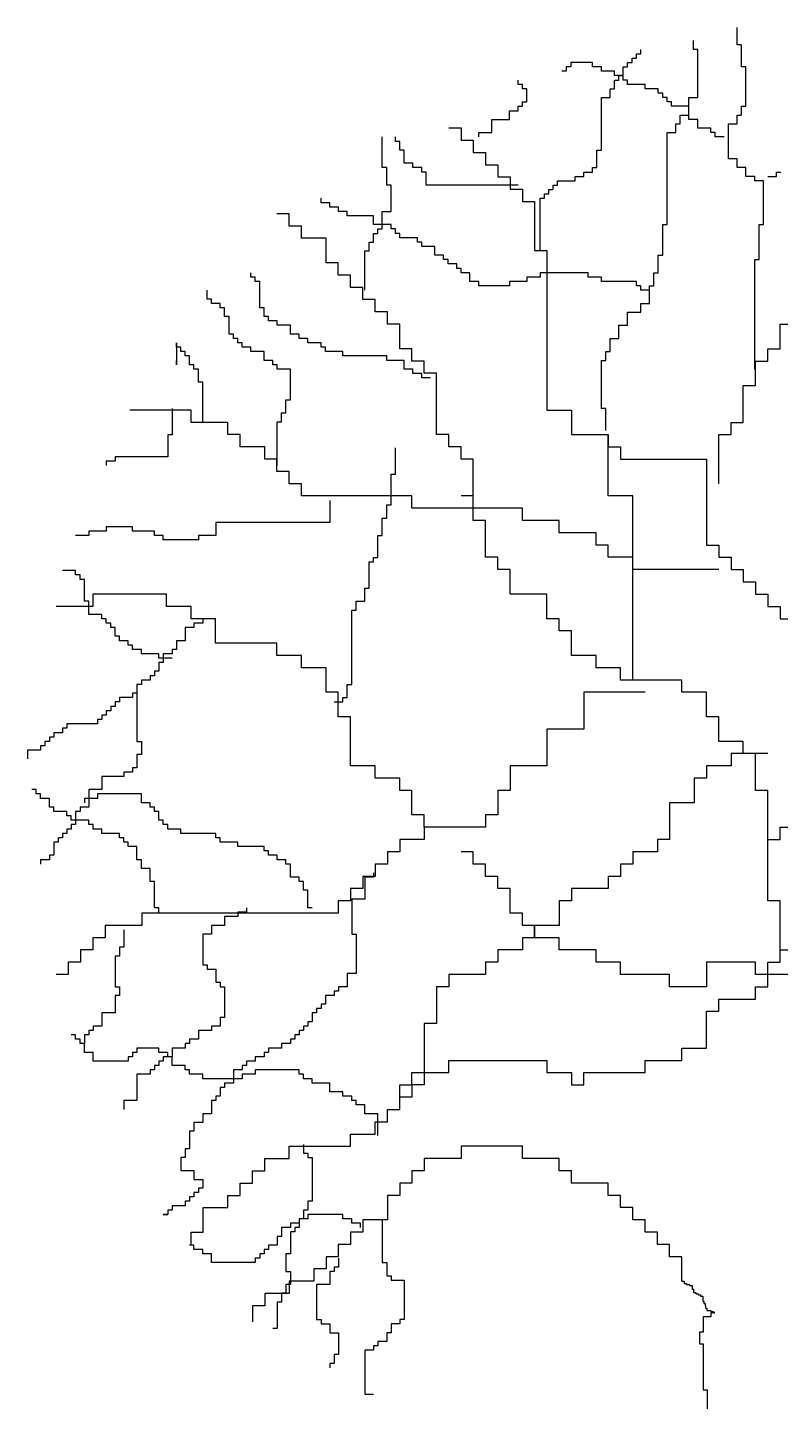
# Model space of a CAD drawing. Header units: millimetres. Extents: x -10794 to 121495, y 177957 to 264658.
# Drawn here: x 94967 to 97749, y 203721 to 208795 of the extents above; entities that cross this region are included whole.
import ezdxf

# ---------------------------------------------------------------- set-up
doc = ezdxf.new("R2010")
doc.units = ezdxf.units.MM

# ---------------------------------------------------------------- blocks, each defined once
blk = doc.blocks.new('A$C5D3D05BB')
for p, q in [((2621.9, 8398.4), (2621.9, 8463.1)), ((2265.8, 8366.1), (2265.8, 8382.2)), ((2460.1, 8382.2), (2460.1, 8414.6)), ((2476.2, 8382.2), (2460.1, 8382.2)), ((2476.2, 8204.3), (2476.2, 8382.2)), ((2638.1, 8398.4), (2621.9, 8398.4)), ((2638.1, 8317.5), (2638.1, 8398.4)), ((2087.8, 8333.7), (2006.9, 8333.7)), ((2006.9, 8333.7), (2006.9, 8317.5)), ((2087.8, 8317.5), (2087.8, 8333.7)), ((2217.3, 8317.5), (2217.3, 8333.7)), ((2217.3, 8333.7), (2233.5, 8333.7)), ((2233.5, 8333.7), (2233.5, 8349.9)), ((2233.5, 8349.9), (2249.7, 8349.9)), ((2249.7, 8349.9), (2249.7, 8366.1)), ((2249.7, 8366.1), (2265.8, 8366.1)), ((1990.7, 8301.4), (1974.5, 8301.4)), ((2006.9, 8317.5), (1990.7, 8317.5)), ((1990.7, 8317.5), (1990.7, 8301.4)), ((2120.2, 8317.5), (2087.8, 8317.5)), ((2120.2, 8301.4), (2120.2, 8317.5)), ((2168.7, 8301.4), (2120.2, 8301.4)), ((2168.7, 8285.2), (2168.7, 8301.4)), ((2201.1, 8285.2), (2168.7, 8285.2)), ((2184.9, 8269), (2184.9, 8285.2)), ((2184.9, 8285.2), (2201.1, 8285.2)), ((2201.1, 8285.2), (2201.1, 8317.5)), ((2201.1, 8317.5), (2217.3, 8317.5)), ((2201.1, 8269), (2201.1, 8285.2)), ((2654.3, 8317.5), (2638.1, 8317.5)), ((2654.3, 8172), (2654.3, 8317.5)), ((1812.7, 8252.8), (1812.7, 8269)), ((1828.9, 8252.8), (1812.7, 8252.8)), ((1828.9, 8236.7), (1828.9, 8252.8)), ((1845, 8236.7), (1828.9, 8236.7)), ((1845, 8188.2), (1845, 8236.7)), ((2152.5, 8204.3), (2152.5, 8236.7)), ((2152.5, 8236.7), (2168.7, 8236.7)), ((2168.7, 8236.7), (2168.7, 8269)), ((2168.7, 8269), (2184.9, 8269)), ((2217.3, 8269), (2201.1, 8269)), ((2217.3, 8252.8), (2217.3, 8269)), ((2282, 8252.8), (2217.3, 8252.8)), ((2282, 8236.7), (2282, 8252.8)), ((2330.6, 8236.7), (2282, 8236.7)), ((2330.6, 8220.5), (2330.6, 8236.7)), ((2346.8, 8220.5), (2330.6, 8220.5)), ((2346.8, 8204.3), (2346.8, 8220.5)), ((1812.7, 8155.8), (1812.7, 8172)), ((1812.7, 8172), (1828.9, 8172)), ((1828.9, 8172), (1828.9, 8188.2)), ((1828.9, 8188.2), (1845, 8188.2)), ((2120.2, 8010.2), (2120.2, 8204.3)), ((2120.2, 8204.3), (2152.5, 8204.3)), ((2362.9, 8204.3), (2346.8, 8204.3)), ((2362.9, 8188.2), (2362.9, 8204.3)), ((2379.1, 8188.2), (2362.9, 8188.2)), ((2379.1, 8172), (2379.1, 8188.2)), ((2443.9, 8172), (2379.1, 8172)), ((2443.9, 8139.6), (2443.9, 8204.3)), ((2443.9, 8204.3), (2476.2, 8204.3)), ((2443.9, 8123.5), (2443.9, 8172)), ((2638.1, 8139.6), (2638.1, 8172)), ((2638.1, 8172), (2654.3, 8172)), ((1715.6, 8074.9), (1715.6, 8123.5)), ((1715.6, 8123.5), (1780.3, 8123.5)), ((1780.3, 8123.5), (1780.3, 8155.8)), ((1780.3, 8155.8), (1812.7, 8155.8)), ((2411.5, 8107.3), (2411.5, 8139.6)), ((2411.5, 8139.6), (2443.9, 8139.6)), ((2476.2, 8123.5), (2443.9, 8123.5)), ((2476.2, 8091.1), (2476.2, 8123.5)), ((2621.9, 8107.3), (2621.9, 8139.6)), ((2621.9, 8139.6), (2638.1, 8139.6)), ((1556.3, 8092.3), (1601.7, 8092.3)), ((1601.7, 8092.3), (1601.7, 8047)), ((1667, 8058.8), (1667, 8074.9)), ((1667, 8074.9), (1715.6, 8074.9)), ((2362.9, 7735.3), (2362.9, 8074.9)), ((2362.9, 8074.9), (2395.3, 8074.9)), ((2395.3, 8074.9), (2395.3, 8107.3)), ((2395.3, 8107.3), (2411.5, 8107.3)), ((2524.8, 8091.1), (2476.2, 8091.1)), ((2524.8, 8074.9), (2524.8, 8091.1)), ((2541, 8074.9), (2524.8, 8074.9)), ((2541, 8058.8), (2541, 8074.9)), ((2589.5, 7977.9), (2589.5, 8107.3)), ((2589.5, 8107.3), (2621.9, 8107.3)), ((1310.9, 7945.5), (1310.9, 8058.8)), ((1359.5, 8042.6), (1359.5, 8058.8)), ((1375.7, 8042.6), (1359.5, 8042.6)), ((1375.7, 8010.2), (1375.7, 8042.6)), ((1601.7, 8047), (1647, 8047)), ((1647, 8047), (1647, 8001.7)), ((2573.3, 8058.8), (2541, 8058.8)), ((1391.9, 8010.2), (1375.7, 8010.2)), ((1391.9, 7961.7), (1391.9, 8010.2)), ((1647, 8001.7), (1692.4, 8001.7)), ((1692.4, 8001.7), (1692.4, 7956.4)), ((2104, 7945.5), (2104, 8010.2)), ((2104, 8010.2), (2120.2, 8010.2)), ((2621.9, 7977.9), (2589.5, 7977.9)), ((2621.9, 7945.5), (2621.9, 7977.9)), ((1327.1, 7945.5), (1310.9, 7945.5)), ((1327.1, 7880.8), (1327.1, 7945.5)), ((1424.2, 7961.7), (1391.9, 7961.7)), ((1424.2, 7945.5), (1424.2, 7961.7)), ((1456.6, 7945.5), (1424.2, 7945.5)), ((1456.6, 7929.4), (1456.6, 7945.5)), ((1472.8, 7929.4), (1456.6, 7929.4)), ((1472.8, 7880.8), (1472.8, 7929.4)), ((1692.4, 7956.4), (1737.7, 7956.4)), ((1737.7, 7956.4), (1737.7, 7911.1)), ((2055.4, 7913.2), (2055.4, 7929.4)), ((2055.4, 7929.4), (2087.8, 7929.4)), ((2087.8, 7929.4), (2087.8, 7945.5)), ((2087.8, 7945.5), (2104, 7945.5)), ((2654.3, 7945.5), (2621.9, 7945.5)), ((2654.3, 7913.2), (2654.3, 7945.5)), ((2767.6, 7913.2), (2767.6, 7929.4)), ((2767.6, 7929.4), (2783.7, 7929.4)), ((1343.3, 7880.8), (1327.1, 7880.8)), ((1343.3, 7783.8), (1343.3, 7880.8)), ((1812.7, 7880.8), (1472.8, 7880.8)), ((1737.7, 7911.1), (1783, 7911.1)), ((1783, 7911.1), (1783, 7865.8)), ((1783, 7865.8), (1828.4, 7865.8)), ((1828.4, 7865.8), (1828.4, 7820.5)), ((1926, 7848.5), (1926, 7864.7)), ((1926, 7864.7), (1942.1, 7864.7)), ((1942.1, 7864.7), (1942.1, 7880.8)), ((1942.1, 7880.8), (1958.3, 7880.8)), ((1958.3, 7880.8), (1958.3, 7897)), ((1958.3, 7897), (2023.1, 7897)), ((2023.1, 7897), (2023.1, 7913.2)), ((2023.1, 7913.2), (2055.4, 7913.2)), ((2686.6, 7913.2), (2654.3, 7913.2)), ((2686.6, 7897), (2686.6, 7913.2)), ((2719, 7897), (2686.6, 7897)), ((2719, 7735.3), (2719, 7897)), ((2735.2, 7913.2), (2767.6, 7913.2)), ((1084.4, 7816.1), (1084.4, 7832.3)), ((1116.7, 7816.1), (1084.4, 7816.1)), ((1116.7, 7800), (1116.7, 7816.1)), ((1828.4, 7820.5), (1873.7, 7820.5)), ((1873.7, 7820.5), (1873.7, 7639.2)), ((1893.6, 7638.2), (1893.6, 7832.3)), ((1893.6, 7832.3), (1909.8, 7832.3)), ((1909.8, 7832.3), (1909.8, 7848.5)), ((1909.8, 7848.5), (1926, 7848.5)), ((966.9, 7775.2), (921.6, 7775.2)), ((966.9, 7729.9), (966.9, 7775.2)), ((1149.1, 7800), (1116.7, 7800)), ((1149.1, 7783.8), (1149.1, 7800)), ((1181.5, 7783.8), (1149.1, 7783.8)), ((1181.5, 7767.6), (1181.5, 7783.8)), ((1278.6, 7767.6), (1181.5, 7767.6)), ((1278.6, 7735.3), (1278.6, 7767.6)), ((1310.9, 7719.1), (1310.9, 7783.8)), ((1310.9, 7783.8), (1343.3, 7783.8)), ((1012.3, 7729.9), (966.9, 7729.9)), ((1012.3, 7684.5), (1012.3, 7729.9)), ((1343.3, 7735.3), (1278.6, 7735.3)), ((1294.8, 7702.9), (1294.8, 7719.1)), ((1294.8, 7719.1), (1310.9, 7719.1)), ((1343.3, 7719.1), (1343.3, 7735.3)), ((1359.5, 7719.1), (1343.3, 7719.1)), ((1359.5, 7702.9), (1359.5, 7719.1)), ((2346.8, 7622), (2346.8, 7735.3)), ((2346.8, 7735.3), (2362.9, 7735.3)), ((2702.8, 7605.9), (2702.8, 7735.3)), ((2702.8, 7735.3), (2719, 7735.3)), ((1103, 7684.5), (1012.3, 7684.5)), ((1103, 7593.9), (1103, 7684.5)), ((1262.4, 7638.2), (1262.4, 7670.6)), ((1262.4, 7670.6), (1278.6, 7670.6)), ((1278.6, 7670.6), (1278.6, 7702.9)), ((1278.6, 7702.9), (1294.8, 7702.9)), ((1375.7, 7702.9), (1359.5, 7702.9)), ((1375.7, 7686.7), (1375.7, 7702.9)), ((1440.4, 7686.7), (1375.7, 7686.7)), ((1440.4, 7670.6), (1440.4, 7686.7)), ((1456.6, 7670.6), (1440.4, 7670.6)), ((1456.6, 7654.4), (1456.6, 7670.6)), ((1246.2, 7492.6), (1246.2, 7638.2)), ((1246.2, 7638.2), (1262.4, 7638.2)), ((1505.2, 7654.4), (1456.6, 7654.4)), ((1505.2, 7622), (1505.2, 7654.4)), ((1537.5, 7622), (1505.2, 7622)), ((1537.5, 7605.9), (1537.5, 7622)), ((1873.7, 7639.2), (1919, 7639.2)), ((1919, 7639.2), (1919, 7050.2)), ((2330.6, 7557.3), (2330.6, 7622)), ((2330.6, 7622), (2346.8, 7622)), ((1148.3, 7593.9), (1103, 7593.9)), ((1148.3, 7548.6), (1148.3, 7593.9)), ((1553.7, 7605.9), (1537.5, 7605.9)), ((1553.7, 7589.7), (1553.7, 7605.9)), ((1586.1, 7589.7), (1553.7, 7589.7)), ((1586.1, 7573.5), (1586.1, 7589.7)), ((1602.3, 7573.5), (1586.1, 7573.5)), ((1602.3, 7557.3), (1602.3, 7573.5)), ((2686.6, 7201.5), (2686.6, 7605.9)), ((2686.6, 7605.9), (2702.8, 7605.9)), ((825.4, 7541.2), (825.4, 7557.3)), ((841.6, 7541.2), (825.4, 7541.2)), ((841.6, 7525), (841.6, 7541.2)), ((857.8, 7525), (841.6, 7525)), ((857.8, 7428), (857.8, 7525)), ((1193.6, 7548.6), (1148.3, 7548.6)), ((1193.6, 7503.3), (1193.6, 7548.6)), ((1634.6, 7557.3), (1602.3, 7557.3)), ((1634.6, 7525), (1634.6, 7557.3)), ((1667, 7525), (1634.6, 7525)), ((1667, 7508.8), (1667, 7525)), ((1845, 7525), (1780.3, 7525)), ((1780.3, 7525), (1780.3, 7508.8)), ((1893.6, 7541.2), (1845, 7541.2)), ((1845, 7541.2), (1845, 7525)), ((2071.6, 7557.3), (1893.6, 7557.3)), ((1893.6, 7557.3), (1893.6, 7541.2)), ((2071.6, 7541.2), (2071.6, 7557.3)), ((2120.2, 7541.2), (2071.6, 7541.2)), ((2120.2, 7525), (2120.2, 7541.2)), ((2249.7, 7525), (2120.2, 7525)), ((2249.7, 7508.8), (2249.7, 7525)), ((2314.4, 7508.8), (2314.4, 7557.3)), ((2314.4, 7557.3), (2330.6, 7557.3)), ((663.6, 7460.3), (663.6, 7492.6)), ((679.8, 7460.3), (663.6, 7460.3)), ((679.8, 7444.1), (679.8, 7460.3)), ((1239, 7503.3), (1193.6, 7503.3)), ((1239, 7458), (1239, 7503.3)), ((1780.3, 7508.8), (1667, 7508.8)), ((2265.8, 7508.8), (2249.7, 7508.8)), ((2265.8, 7492.6), (2265.8, 7508.8)), ((2298.2, 7492.6), (2265.8, 7492.6)), ((2298.2, 7444.1), (2298.2, 7508.8)), ((2298.2, 7508.8), (2314.4, 7508.8)), ((712.1, 7444.1), (679.8, 7444.1)), ((712.1, 7428), (712.1, 7444.1)), ((728.3, 7428), (712.1, 7428)), ((728.3, 7395.6), (728.3, 7428)), ((874, 7428), (857.8, 7428)), ((874, 7395.6), (874, 7428)), ((1284.3, 7458), (1239, 7458)), ((1284.3, 7412.7), (1284.3, 7458)), ((1329.7, 7412.7), (1284.3, 7412.7)), ((1329.7, 7367.4), (1329.7, 7412.7)), ((2217.3, 7363.3), (2217.3, 7411.8)), ((2217.3, 7411.8), (2265.8, 7411.8)), ((2265.8, 7411.8), (2265.8, 7444.1)), ((2265.8, 7444.1), (2298.2, 7444.1)), ((744.5, 7395.6), (728.3, 7395.6)), ((744.5, 7330.9), (744.5, 7395.6)), ((890.2, 7395.6), (874, 7395.6)), ((890.2, 7379.4), (890.2, 7395.6)), ((922.5, 7379.4), (890.2, 7379.4)), ((922.5, 7363.3), (922.5, 7379.4)), ((971.1, 7363.3), (922.5, 7363.3)), ((971.1, 7330.9), (971.1, 7363.3)), ((1375, 7367.4), (1329.7, 7367.4)), ((1375, 7276.8), (1375, 7367.4)), ((2184.9, 7314.7), (2184.9, 7363.3)), ((2184.9, 7363.3), (2217.3, 7363.3)), ((2780.5, 7276.8), (2780.5, 7367.4)), ((2780.5, 7367.4), (2825.8, 7367.4)), ((760.7, 7330.9), (744.5, 7330.9)), ((760.7, 7314.7), (760.7, 7330.9)), ((776.9, 7314.7), (760.7, 7314.7)), ((776.9, 7298.6), (776.9, 7314.7)), ((1003.4, 7330.9), (971.1, 7330.9)), ((1003.4, 7314.7), (1003.4, 7330.9)), ((1035.8, 7314.7), (1003.4, 7314.7)), ((1035.8, 7298.6), (1035.8, 7314.7)), ((2152.5, 7266.2), (2152.5, 7314.7)), ((2152.5, 7314.7), (2184.9, 7314.7)), ((550.3, 7282.4), (550.3, 7298.6)), ((550.3, 7298.6), (550.3, 7217.7)), ((566.5, 7282.4), (550.3, 7282.4)), ((566.5, 7266.2), (566.5, 7282.4)), ((582.6, 7266.2), (566.5, 7266.2)), ((582.6, 7250), (582.6, 7266.2)), ((793, 7298.6), (776.9, 7298.6)), ((793, 7282.4), (793, 7298.6)), ((825.4, 7282.4), (793, 7282.4)), ((825.4, 7266.2), (825.4, 7282.4)), ((874, 7266.2), (825.4, 7266.2)), ((874, 7233.9), (874, 7266.2)), ((1084.4, 7298.6), (1035.8, 7298.6)), ((1084.4, 7282.4), (1084.4, 7298.6)), ((1100.6, 7282.4), (1084.4, 7282.4)), ((1100.6, 7266.2), (1100.6, 7282.4)), ((1165.3, 7266.2), (1100.6, 7266.2)), ((1165.3, 7250), (1165.3, 7266.2)), ((1420.3, 7276.8), (1375, 7276.8)), ((1420.3, 7231.4), (1420.3, 7276.8)), ((2136.4, 7233.9), (2136.4, 7266.2)), ((2136.4, 7266.2), (2152.5, 7266.2)), ((2735.1, 7231.4), (2735.1, 7276.8)), ((2735.1, 7276.8), (2780.5, 7276.8)), ((550.3, 7217.7), (550.3, 7233.9)), ((598.8, 7250), (582.6, 7250)), ((598.8, 7217.7), (598.8, 7250)), ((615, 7217.7), (598.8, 7217.7)), ((615, 7201.5), (615, 7217.7)), ((906.3, 7233.9), (874, 7233.9)), ((906.3, 7217.7), (906.3, 7233.9)), ((922.5, 7217.7), (906.3, 7217.7)), ((922.5, 7201.5), (922.5, 7217.7)), ((1327.1, 7250), (1165.3, 7250)), ((1327.1, 7233.9), (1327.1, 7250)), ((1391.9, 7233.9), (1327.1, 7233.9)), ((1391.9, 7201.5), (1391.9, 7233.9)), ((1465.7, 7231.4), (1420.3, 7231.4)), ((1465.7, 7186.1), (1465.7, 7231.4)), ((2120.2, 7055.9), (2120.2, 7233.9)), ((2120.2, 7233.9), (2136.4, 7233.9)), ((2689.8, 7140.8), (2689.8, 7231.4)), ((2689.8, 7231.4), (2735.1, 7231.4)), ((631.2, 7201.5), (615, 7201.5)), ((631.2, 7153), (631.2, 7201.5)), ((971.1, 7201.5), (922.5, 7201.5)), ((971.1, 7088.3), (971.1, 7201.5)), ((1424.2, 7201.5), (1391.9, 7201.5)), ((1424.2, 7185.3), (1424.2, 7201.5)), ((1456.6, 7185.3), (1424.2, 7185.3)), ((1456.6, 7169.2), (1456.6, 7185.3)), ((1489, 7169.2), (1456.6, 7169.2)), ((1511, 7186.1), (1465.7, 7186.1)), ((1511, 6959.6), (1511, 7186.1)), ((647.4, 7153), (631.2, 7153)), ((647.4, 7007.4), (647.4, 7153)), ((2644.5, 7004.9), (2644.5, 7140.8)), ((2644.5, 7140.8), (2689.8, 7140.8)), ((534.1, 7055.9), (534.1, 6958.9)), ((954.9, 7039.8), (954.9, 7088.3)), ((954.9, 7088.3), (971.1, 7088.3)), ((2136.4, 7055.9), (2120.2, 7055.9)), ((2136.4, 6975.1), (2136.4, 7055.9)), ((604.2, 7050.2), (377.6, 7050.2)), ((604.2, 7004.9), (604.2, 7050.2)), ((740.3, 7004.9), (604.2, 7004.9)), ((740.3, 6959.6), (740.3, 7004.9)), ((922.5, 6845.7), (922.5, 7007.4)), ((922.5, 7007.4), (938.7, 7007.4)), ((938.7, 7007.4), (938.7, 7039.8)), ((938.7, 7039.8), (954.9, 7039.8)), ((1919, 7050.2), (2009.7, 7050.2)), ((2009.7, 7050.2), (2009.7, 6959.6)), ((2599.1, 6959.6), (2599.1, 7004.9)), ((2599.1, 7004.9), (2644.5, 7004.9)), ((534.1, 6958.9), (517.9, 6958.9)), ((517.9, 6958.9), (517.9, 6878)), ((785.6, 6959.6), (740.3, 6959.6)), ((785.6, 6914.3), (785.6, 6959.6)), ((1556.3, 6959.6), (1511, 6959.6)), ((1556.3, 6914.3), (1556.3, 6959.6)), ((2009.7, 6959.6), (2145.7, 6959.6)), ((2145.7, 6959.6), (2145.7, 6914.3)), ((2145.7, 6733), (2145.7, 6959.6)), ((2553.8, 6778.4), (2553.8, 6959.6)), ((2553.8, 6959.6), (2599.1, 6959.6)), ((876.3, 6914.3), (785.6, 6914.3)), ((876.3, 6869), (876.3, 6914.3)), ((1359.5, 6813.3), (1359.5, 6910.4)), ((1601.7, 6914.3), (1556.3, 6914.3)), ((1601.7, 6869), (1601.7, 6914.3)), ((2145.7, 6914.3), (2191.1, 6914.3)), ((2191.1, 6914.3), (2191.1, 6869)), ((323.7, 6861.8), (291.3, 6861.8)), ((291.3, 6861.8), (291.3, 6845.7)), ((517.9, 6878), (323.7, 6878)), ((323.7, 6878), (323.7, 6861.8)), ((921.6, 6869), (876.3, 6869)), ((921.6, 6823.7), (921.6, 6869)), ((1647, 6869), (1601.7, 6869)), ((1647, 6642.4), (1647, 6869)), ((2191.1, 6869), (2508.4, 6869)), ((2508.4, 6869), (2508.4, 6551.8)), ((966.9, 6823.7), (921.6, 6823.7)), ((966.9, 6778.4), (966.9, 6823.7)), ((1343.3, 6700.1), (1343.3, 6813.3)), ((1343.3, 6813.3), (1359.5, 6813.3)), ((1012.3, 6778.4), (966.9, 6778.4)), ((1012.3, 6733), (1012.3, 6778.4)), ((1420.3, 6733), (1012.3, 6733)), ((1116.7, 6716.3), (1116.7, 6635.4)), ((1327.1, 6651.6), (1327.1, 6700.1)), ((1327.1, 6700.1), (1343.3, 6700.1)), ((1420.3, 6687.7), (1420.3, 6733)), ((1647, 6733), (1601.7, 6733)), ((1647, 6687.7), (1647, 6733)), ((2236.4, 6733), (2145.7, 6733)), ((2236.4, 6053.4), (2236.4, 6733)), ((1310.9, 6586.9), (1310.9, 6651.6)), ((1310.9, 6651.6), (1327.1, 6651.6)), ((1647, 6687.7), (1420.3, 6687.7)), ((1647, 6642.4), (1647, 6687.7)), ((1828.4, 6687.7), (1647, 6687.7)), ((1828.4, 6642.4), (1828.4, 6687.7)), ((291.3, 6603.1), (226.6, 6603.1)), ((226.6, 6603.1), (226.6, 6586.9)), ((388.4, 6619.2), (291.3, 6619.2)), ((291.3, 6619.2), (291.3, 6603.1)), ((388.4, 6603.1), (388.4, 6619.2)), ((469.4, 6603.1), (388.4, 6603.1)), ((469.4, 6586.9), (469.4, 6603.1)), ((1116.7, 6635.4), (695.9, 6635.4)), ((695.9, 6635.4), (695.9, 6586.9)), ((1692.4, 6642.4), (1647, 6642.4)), ((1692.4, 6506.5), (1692.4, 6642.4)), ((1964.4, 6642.4), (1828.4, 6642.4)), ((1964.4, 6597.1), (1964.4, 6642.4)), ((2100.4, 6597.1), (1964.4, 6597.1)), ((2100.4, 6551.8), (2100.4, 6597.1)), ((226.6, 6586.9), (178, 6586.9)), ((501.7, 6586.9), (469.4, 6586.9)), ((501.7, 6570.7), (501.7, 6586.9)), ((631.2, 6570.7), (501.7, 6570.7)), ((695.9, 6586.9), (631.2, 6586.9)), ((631.2, 6586.9), (631.2, 6570.7)), ((1294.8, 6506), (1294.8, 6586.9)), ((1294.8, 6586.9), (1310.9, 6586.9)), ((2145.7, 6551.8), (2100.4, 6551.8)), ((2145.7, 6506.5), (2145.7, 6551.8)), ((2508.4, 6551.8), (2553.8, 6551.8)), ((2553.8, 6551.8), (2553.8, 6506.5)), ((1278.6, 6489.8), (1278.6, 6506)), ((1278.6, 6506), (1294.8, 6506)), ((1737.7, 6506.5), (1692.4, 6506.5)), ((1737.7, 6461.2), (1737.7, 6506.5)), ((2236.4, 6506.5), (2145.7, 6506.5)), ((2236.4, 6461.2), (2236.4, 6506.5)), ((2553.8, 6506.5), (2599.1, 6506.5)), ((2599.1, 6506.5), (2599.1, 6461.2)), ((178, 6457.5), (129.5, 6457.5)), ((178, 6441.3), (178, 6457.5)), ((1262.4, 6392.8), (1262.4, 6489.8)), ((1262.4, 6489.8), (1278.6, 6489.8)), ((1783, 6461.2), (1737.7, 6461.2)), ((1783, 6370.6), (1783, 6461.2)), ((2553.8, 6461.2), (2236.4, 6461.2)), ((2599.1, 6461.2), (2644.5, 6461.2)), ((2644.5, 6461.2), (2644.5, 6415.9)), ((194.2, 6441.3), (178, 6441.3)), ((194.2, 6425.1), (194.2, 6441.3)), ((210.4, 6425.1), (194.2, 6425.1)), ((210.4, 6344.3), (210.4, 6425.1)), ((2644.5, 6415.9), (2689.8, 6415.9)), ((2689.8, 6415.9), (2689.8, 6370.6)), ((226.6, 6344.3), (210.4, 6344.3)), ((226.6, 6295.7), (226.6, 6344.3)), ((513.6, 6370.6), (241.5, 6370.6)), ((241.5, 6370.6), (241.5, 6325.3)), ((513.6, 6325.3), (513.6, 6370.6)), ((1213.8, 6311.9), (1213.8, 6344.3)), ((1213.8, 6344.3), (1246.2, 6344.3)), ((1246.2, 6344.3), (1246.2, 6392.8)), ((1246.2, 6392.8), (1262.4, 6392.8)), ((1919, 6370.6), (1783, 6370.6)), ((1919, 6279.9), (1919, 6370.6)), ((2689.8, 6370.6), (2735.1, 6370.6)), ((2735.1, 6370.6), (2735.1, 6325.3)), ((241.5, 6325.3), (105.5, 6325.3)), ((275.1, 6295.7), (226.6, 6295.7)), ((275.1, 6279.6), (275.1, 6295.7)), ((604.2, 6325.3), (513.6, 6325.3)), ((604.2, 6279.9), (604.2, 6325.3)), ((1197.7, 6037), (1197.7, 6311.9)), ((1197.7, 6311.9), (1213.8, 6311.9)), ((2735.1, 6325.3), (2780.5, 6325.3)), ((2780.5, 6325.3), (2780.5, 6279.9)), ((291.3, 6279.6), (275.1, 6279.6)), ((291.3, 6263.4), (291.3, 6279.6)), ((307.5, 6263.4), (291.3, 6263.4)), ((307.5, 6247.2), (307.5, 6263.4)), ((323.7, 6247.2), (307.5, 6247.2)), ((323.7, 6214.9), (323.7, 6247.2)), ((615, 6247.2), (582.6, 6247.2)), ((582.6, 6247.2), (582.6, 6198.7)), ((694.9, 6279.9), (604.2, 6279.9)), ((647.4, 6263.4), (615, 6263.4)), ((615, 6263.4), (615, 6247.2)), ((647.4, 6279.6), (647.4, 6263.4)), ((694.9, 6189.3), (694.9, 6279.9)), ((1964.4, 6279.9), (1919, 6279.9)), ((1964.4, 6234.6), (1964.4, 6279.9)), ((2780.5, 6279.9), (2825.8, 6279.9)), ((339.9, 6214.9), (323.7, 6214.9)), ((339.9, 6198.7), (339.9, 6214.9)), ((372.2, 6198.7), (339.9, 6198.7)), ((372.2, 6182.5), (372.2, 6198.7)), ((582.6, 6198.7), (550.3, 6198.7)), ((550.3, 6198.7), (550.3, 6166.3)), ((2009.7, 6234.6), (1964.4, 6234.6)), ((2009.7, 6144), (2009.7, 6234.6)), ((388.4, 6182.5), (372.2, 6182.5)), ((388.4, 6166.3), (388.4, 6182.5)), ((420.8, 6166.3), (388.4, 6166.3)), ((420.8, 6150.2), (420.8, 6166.3)), ((485.5, 6150.2), (420.8, 6150.2)), ((485.5, 6134), (485.5, 6150.2)), ((534.1, 6150.2), (501.7, 6150.2)), ((501.7, 6150.2), (501.7, 6117.8)), ((550.3, 6166.3), (534.1, 6166.3)), ((534.1, 6166.3), (534.1, 6150.2)), ((921.6, 6189.3), (694.9, 6189.3)), ((921.6, 6144), (921.6, 6189.3)), ((1012.3, 6144), (921.6, 6144)), ((1012.3, 6098.7), (1012.3, 6144)), ((2100.4, 6144), (2009.7, 6144)), ((2100.4, 6098.7), (2100.4, 6144)), ((534.1, 6134), (485.5, 6134)), ((501.7, 6117.8), (485.5, 6117.8)), ((485.5, 6117.8), (485.5, 6085.5)), ((1103, 6098.7), (1012.3, 6098.7)), ((1103, 6008.1), (1103, 6098.7)), ((2191.1, 6098.7), (2100.4, 6098.7)), ((2191.1, 6053.4), (2191.1, 6098.7)), ((453.2, 6053.1), (420.8, 6053.1)), ((420.8, 6053.1), (420.8, 6037)), ((469.4, 6069.3), (453.2, 6069.3)), ((453.2, 6069.3), (453.2, 6053.1)), ((485.5, 6085.5), (469.4, 6085.5)), ((469.4, 6085.5), (469.4, 6069.3)), ((2417.8, 6053.4), (2191.1, 6053.4)), ((2281.8, 6053.4), (2236.4, 6053.4)), ((2417.8, 6008.1), (2417.8, 6053.4)), ((388.4, 5988.4), (339.9, 5988.4)), ((339.9, 5988.4), (339.9, 5972.3)), ((404.6, 6004.6), (388.4, 6004.6)), ((388.4, 6004.6), (388.4, 5988.4)), ((420.8, 6037), (404.6, 6037)), ((404.6, 6037), (404.6, 6004.6)), ((404.6, 6004.6), (404.6, 5826.7)), ((1148.3, 6008.1), (1103, 6008.1)), ((1148.3, 5917.5), (1148.3, 6008.1)), ((1165.3, 5972.3), (1165.3, 5988.4)), ((1165.3, 5988.4), (1181.5, 5988.4)), ((1181.5, 5988.4), (1181.5, 6037)), ((1181.5, 6037), (1197.7, 6037)), ((2281.8, 6008.1), (2055.1, 6008.1)), ((2055.1, 6008.1), (2055.1, 5872.2)), ((2508.4, 6008.1), (2417.8, 6008.1)), ((2508.4, 5917.5), (2508.4, 6008.1)), ((307.5, 5939.9), (291.3, 5939.9)), ((291.3, 5939.9), (291.3, 5923.7)), ((323.7, 5956.1), (307.5, 5956.1)), ((307.5, 5956.1), (307.5, 5939.9)), ((339.9, 5972.3), (323.7, 5972.3)), ((323.7, 5972.3), (323.7, 5956.1)), ((1132.9, 5972.3), (1165.3, 5972.3)), ((259, 5891.4), (145.7, 5891.4)), ((145.7, 5891.4), (145.7, 5875.2)), ((275.1, 5907.6), (259, 5907.6)), ((259, 5907.6), (259, 5891.4)), ((291.3, 5923.7), (275.1, 5923.7)), ((275.1, 5923.7), (275.1, 5907.6)), ((1193.6, 5917.5), (1148.3, 5917.5)), ((1193.6, 5736.2), (1193.6, 5917.5)), ((2553.8, 5917.5), (2508.4, 5917.5)), ((2553.8, 5826.8), (2553.8, 5917.5)), ((97.1, 5842.9), (80.9, 5842.9)), ((80.9, 5842.9), (80.9, 5826.7)), ((129.5, 5859), (97.1, 5859)), ((97.1, 5859), (97.1, 5842.9)), ((145.7, 5875.2), (129.5, 5875.2)), ((129.5, 5875.2), (129.5, 5859)), ((2055.1, 5872.2), (1919, 5872.2)), ((1919, 5872.2), (1919, 5736.2)), ((48.6, 5794.3), (0, 5794.3)), ((0, 5794.3), (0, 5762)), ((64.7, 5810.5), (48.6, 5810.5)), ((48.6, 5810.5), (48.6, 5794.3)), ((80.9, 5826.7), (64.7, 5826.7)), ((64.7, 5826.7), (64.7, 5810.5)), ((404.6, 5826.7), (420.8, 5826.7)), ((420.8, 5826.7), (420.8, 5778.2)), ((2644.5, 5826.8), (2553.8, 5826.8)), ((2644.5, 5781.5), (2644.5, 5826.8)), ((420.8, 5778.2), (404.6, 5778.2)), ((404.6, 5778.2), (404.6, 5729.6)), ((1284.3, 5736.2), (1193.6, 5736.2)), ((1284.3, 5690.9), (1284.3, 5736.2)), ((1919, 5736.2), (1783, 5736.2)), ((1783, 5736.2), (1783, 5645.6)), ((2599.1, 5736.2), (2508.4, 5736.2)), ((2508.4, 5736.2), (2508.4, 5690.9)), ((2735.1, 5781.5), (2599.1, 5781.5)), ((2599.1, 5781.5), (2599.1, 5736.2)), ((2689.8, 5781.5), (2644.5, 5781.5)), ((2689.8, 5645.6), (2689.8, 5781.5)), ((356.1, 5697.3), (275.1, 5697.3)), ((275.1, 5697.3), (275.1, 5648.8)), ((388.4, 5713.5), (356.1, 5713.5)), ((356.1, 5713.5), (356.1, 5697.3)), ((404.6, 5729.6), (388.4, 5729.6)), ((388.4, 5729.6), (388.4, 5713.5)), ((1375, 5690.9), (1284.3, 5690.9)), ((1375, 5645.6), (1375, 5690.9)), ((2508.4, 5690.9), (2463.1, 5690.9)), ((2463.1, 5690.9), (2463.1, 5600.3)), ((32.4, 5648.8), (16.2, 5648.8)), ((32.4, 5632.6), (32.4, 5648.8)), ((48.6, 5632.6), (32.4, 5632.6)), ((48.6, 5616.4), (48.6, 5632.6)), ((275.1, 5648.8), (226.6, 5648.8)), ((226.6, 5648.8), (226.6, 5584.1)), ((420.8, 5632.6), (259, 5632.6)), ((259, 5632.6), (259, 5616.4)), ((420.8, 5600.2), (420.8, 5632.6)), ((1420.3, 5645.6), (1375, 5645.6)), ((1420.3, 5555), (1420.3, 5645.6)), ((1783, 5645.6), (1737.7, 5645.6)), ((1737.7, 5645.6), (1737.7, 5555)), ((2735.1, 5645.6), (2689.8, 5645.6)), ((2735.1, 5237.8), (2735.1, 5645.6)), ((80.9, 5616.4), (48.6, 5616.4)), ((80.9, 5584.1), (80.9, 5616.4)), ((97.1, 5584.1), (80.9, 5584.1)), ((97.1, 5567.9), (97.1, 5584.1)), ((226.6, 5584.1), (194.2, 5584.1)), ((194.2, 5584.1), (194.2, 5567.9)), ((259, 5616.4), (210.4, 5616.4)), ((210.4, 5616.4), (210.4, 5600.2)), ((453.2, 5600.2), (420.8, 5600.2)), ((453.2, 5584.1), (453.2, 5600.2)), ((469.4, 5584.1), (453.2, 5584.1)), ((469.4, 5567.9), (469.4, 5584.1)), ((2463.1, 5600.3), (2372.4, 5600.3)), ((2372.4, 5600.3), (2372.4, 5464.4)), ((145.7, 5567.9), (97.1, 5567.9)), ((145.7, 5551.7), (145.7, 5567.9)), ((161.8, 5551.7), (145.7, 5551.7)), ((161.8, 5535.5), (161.8, 5551.7)), ((226.6, 5535.5), (161.8, 5535.5)), ((194.2, 5567.9), (178, 5567.9)), ((178, 5567.9), (178, 5519.4)), ((226.6, 5519.4), (226.6, 5535.5)), ((485.5, 5567.9), (469.4, 5567.9)), ((485.5, 5535.5), (485.5, 5567.9)), ((501.7, 5535.5), (485.5, 5535.5)), ((501.7, 5519.4), (501.7, 5535.5)), ((1465.7, 5555), (1420.3, 5555)), ((1465.7, 5509.7), (1465.7, 5555)), ((1737.7, 5555), (1692.4, 5555)), ((1692.4, 5555), (1692.4, 5509.7)), ((145.7, 5487), (129.5, 5487)), ((129.5, 5487), (129.5, 5470.8)), ((161.8, 5503.2), (145.7, 5503.2)), ((145.7, 5503.2), (145.7, 5487)), ((178, 5519.4), (161.8, 5519.4)), ((161.8, 5519.4), (161.8, 5503.2)), ((242.8, 5519.4), (226.6, 5519.4)), ((242.8, 5503.2), (242.8, 5519.4)), ((275.1, 5503.2), (242.8, 5503.2)), ((275.1, 5487), (275.1, 5503.2)), ((339.9, 5487), (275.1, 5487)), ((339.9, 5470.8), (339.9, 5487)), ((517.9, 5519.4), (501.7, 5519.4)), ((517.9, 5503.2), (517.9, 5519.4)), ((566.5, 5503.2), (517.9, 5503.2)), ((566.5, 5487), (566.5, 5503.2)), ((695.9, 5487), (566.5, 5487)), ((695.9, 5470.8), (695.9, 5487)), ((1692.4, 5509.7), (1465.7, 5509.7)), ((1465.7, 5509.7), (1465.7, 5464.4)), ((2780.5, 5464.4), (2780.5, 5509.7)), ((2780.5, 5509.7), (2871.2, 5509.7)), ((113.3, 5454.7), (97.1, 5454.7)), ((97.1, 5454.7), (97.1, 5406.1)), ((129.5, 5470.8), (113.3, 5470.8)), ((113.3, 5470.8), (113.3, 5454.7)), ((356.1, 5470.8), (339.9, 5470.8)), ((356.1, 5454.7), (356.1, 5470.8)), ((372.2, 5454.7), (356.1, 5454.7)), ((372.2, 5438.5), (372.2, 5454.7)), ((404.6, 5438.5), (372.2, 5438.5)), ((404.6, 5390), (404.6, 5438.5)), ((712.1, 5470.8), (695.9, 5470.8)), ((712.1, 5454.7), (712.1, 5470.8)), ((776.9, 5454.7), (712.1, 5454.7)), ((776.9, 5438.5), (776.9, 5454.7)), ((874, 5438.5), (776.9, 5438.5)), ((874, 5422.3), (874, 5438.5)), ((1465.7, 5464.4), (1375, 5464.4)), ((1375, 5464.4), (1375, 5419.1)), ((2372.4, 5464.4), (2327.1, 5464.4)), ((2327.1, 5464.4), (2327.1, 5419.1)), ((2735.1, 5419.1), (2735.1, 5464.4)), ((2735.1, 5464.4), (2780.5, 5464.4)), ((80.9, 5390), (48.6, 5390)), ((48.6, 5390), (48.6, 5373.8)), ((97.1, 5406.1), (80.9, 5406.1)), ((80.9, 5406.1), (80.9, 5390)), ((420.8, 5390), (404.6, 5390)), ((420.8, 5357.6), (420.8, 5390)), ((890.2, 5422.3), (874, 5422.3)), ((890.2, 5406.1), (890.2, 5422.3)), ((922.5, 5406.1), (890.2, 5406.1)), ((922.5, 5390), (922.5, 5406.1)), ((954.9, 5390), (922.5, 5390)), ((954.9, 5373.8), (954.9, 5390)), ((1375, 5419.1), (1329.7, 5419.1)), ((1329.7, 5419.1), (1329.7, 5373.7)), ((1647, 5419.1), (1601.7, 5419.1)), ((1647, 5373.7), (1647, 5419.1)), ((2327.1, 5419.1), (2236.4, 5419.1)), ((2236.4, 5419.1), (2236.4, 5373.7)), ((453.2, 5357.6), (420.8, 5357.6)), ((453.2, 5309.1), (453.2, 5357.6)), ((971.1, 5373.8), (954.9, 5373.8)), ((971.1, 5325.3), (971.1, 5373.8)), ((1284.3, 5328.4), (1239, 5328.4)), ((1239, 5328.4), (1239, 5283.1)), ((1278.6, 5341.5), (1278.6, 5325.3)), ((1329.7, 5373.7), (1284.3, 5373.7)), ((1284.3, 5373.7), (1284.3, 5328.4)), ((1692.4, 5373.7), (1647, 5373.7)), ((1692.4, 5328.4), (1692.4, 5373.7)), ((1737.7, 5328.4), (1692.4, 5328.4)), ((1737.7, 5283.1), (1737.7, 5328.4)), ((2191.1, 5328.4), (2145.7, 5328.4)), ((2145.7, 5328.4), (2145.7, 5283.1)), ((2236.4, 5373.7), (2191.1, 5373.7)), ((2191.1, 5373.7), (2191.1, 5328.4)), ((469.4, 5309.1), (453.2, 5309.1)), ((469.4, 5212.1), (469.4, 5309.1)), ((1003.4, 5325.3), (971.1, 5325.3)), ((1003.4, 5309.1), (1003.4, 5325.3)), ((1019.6, 5309.1), (1003.4, 5309.1)), ((1019.6, 5276.8), (1019.6, 5309.1)), ((1239, 5283.1), (1193.6, 5283.1)), ((1193.6, 5283.1), (1193.6, 5237.8)), ((1278.6, 5325.3), (1246.2, 5325.3)), ((1246.2, 5325.3), (1246.2, 5244.4)), ((1783, 5283.1), (1737.7, 5283.1)), ((1783, 5192.5), (1783, 5283.1)), ((2145.7, 5283.1), (2009.7, 5283.1)), ((2009.7, 5283.1), (2009.7, 5237.8)), ((1035.8, 5276.8), (1019.6, 5276.8)), ((1035.8, 5212.1), (1035.8, 5276.8)), ((1193.6, 5237.8), (1148.3, 5237.8)), ((1148.3, 5237.8), (1148.3, 5192.5)), ((1246.2, 5244.4), (1197.7, 5244.4)), ((1197.7, 5244.4), (1197.7, 5115)), ((2009.7, 5237.8), (1964.4, 5237.8)), ((1964.4, 5237.8), (1964.4, 5147.2)), ((2780.5, 5237.8), (2735.1, 5237.8)), ((2780.5, 5011.3), (2780.5, 5237.8)), ((1148.3, 5192.5), (422.9, 5192.5)), ((422.9, 5192.5), (422.9, 5147.2)), ((485.5, 5212.1), (469.4, 5212.1)), ((485.5, 5195.9), (485.5, 5212.1)), ((776.9, 5179.7), (728.3, 5179.7)), ((728.3, 5179.7), (728.3, 5147.4)), ((809.2, 5195.9), (776.9, 5195.9)), ((776.9, 5195.9), (776.9, 5179.7)), ((809.2, 5212.1), (809.2, 5195.9)), ((1052, 5212.1), (1035.8, 5212.1)), ((1828.4, 5192.5), (1783, 5192.5)), ((1828.4, 5147.2), (1828.4, 5192.5)), ((422.9, 5147.2), (286.9, 5147.2)), ((286.9, 5147.2), (286.9, 5101.9)), ((356.1, 5131.2), (356.1, 5066.5)), ((728.3, 5147.4), (679.8, 5147.4)), ((679.8, 5147.4), (679.8, 5115)), ((1873.7, 5147.2), (1828.4, 5147.2)), ((1873.7, 5101.9), (1873.7, 5147.2)), ((1964.4, 5147.2), (1873.7, 5147.2)), ((1873.7, 5147.2), (1873.7, 5101.9)), ((286.9, 5101.9), (241.5, 5101.9)), ((241.5, 5101.9), (241.5, 5056.6)), ((679.8, 5115), (647.4, 5115)), ((647.4, 5115), (647.4, 5001.8)), ((1197.7, 5115), (1213.8, 5115)), ((1213.8, 5115), (1213.8, 4969.4)), ((1873.7, 5101.9), (1828.4, 5101.9)), ((1828.4, 5101.9), (1828.4, 5056.6)), ((1964.4, 5101.9), (1873.7, 5101.9)), ((1964.4, 5056.6), (1964.4, 5101.9)), ((241.5, 5056.6), (196.2, 5056.6)), ((196.2, 5056.6), (196.2, 5011.3)), ((339.9, 5034.1), (323.7, 5034.1)), ((323.7, 5034.1), (323.7, 4920.9)), ((356.1, 5066.5), (339.9, 5066.5)), ((339.9, 5066.5), (339.9, 5034.1)), ((1828.4, 5056.6), (1737.7, 5056.6)), ((1737.7, 5056.6), (1737.7, 5011.3)), ((2100.4, 5056.6), (1964.4, 5056.6)), ((2100.4, 5011.3), (2100.4, 5056.6)), ((2780.5, 5011.3), (2780.5, 5056.6)), ((2780.5, 5056.6), (2961.8, 5056.6)), ((196.2, 5011.3), (150.9, 5011.3)), ((150.9, 5011.3), (150.9, 4966)), ((647.4, 5001.8), (663.6, 5001.8)), ((663.6, 5001.8), (663.6, 4985.6)), ((663.6, 4985.6), (695.9, 4985.6)), ((695.9, 4985.6), (695.9, 4937.1)), ((1737.7, 5011.3), (1692.4, 5011.3)), ((1692.4, 5011.3), (1692.4, 4966)), ((2191.1, 5011.3), (2100.4, 5011.3)), ((2191.1, 4966), (2191.1, 5011.3)), ((2689.8, 5011.3), (2508.4, 5011.3)), ((2508.4, 5011.3), (2508.4, 4920.6)), ((2689.8, 4966), (2689.8, 5011.3)), ((2735.1, 4920.6), (2735.1, 5011.3)), ((2735.1, 5011.3), (2780.5, 5011.3)), ((2735.1, 5011.3), (2780.5, 5011.3)), ((150.9, 4966), (105.5, 4966)), ((695.9, 4937.1), (712.1, 4937.1)), ((712.1, 4937.1), (712.1, 4920.9)), ((1213.8, 4969.4), (1181.5, 4969.4)), ((1181.5, 4969.4), (1181.5, 4920.9)), ((1692.4, 4966), (1556.3, 4966)), ((1556.3, 4966), (1556.3, 4920.6)), ((2372.4, 4966), (2191.1, 4966)), ((2372.4, 4920.6), (2372.4, 4966)), ((2825.8, 4966), (2689.8, 4966)), ((323.7, 4920.9), (339.9, 4920.9)), ((339.9, 4888.6), (323.7, 4888.6)), ((323.7, 4888.6), (323.7, 4823.9)), ((339.9, 4920.9), (339.9, 4888.6)), ((712.1, 4920.9), (728.3, 4920.9)), ((728.3, 4920.9), (728.3, 4807.7)), ((1132.9, 4888.6), (1100.6, 4888.6)), ((1100.6, 4888.6), (1100.6, 4856.2)), ((1149.1, 4904.7), (1132.9, 4904.7)), ((1132.9, 4904.7), (1132.9, 4888.6)), ((1181.5, 4920.9), (1149.1, 4920.9)), ((1149.1, 4920.9), (1149.1, 4904.7)), ((1556.3, 4920.6), (1511, 4920.6)), ((1511, 4920.6), (1511, 4784.7)), ((2508.4, 4920.6), (2372.4, 4920.6)), ((2553.8, 4830), (2553.8, 4875.3)), ((2553.8, 4875.3), (2689.8, 4875.3)), ((2689.8, 4875.3), (2689.8, 4920.6)), ((2689.8, 4920.6), (2735.1, 4920.6)), ((323.7, 4823.9), (275.1, 4823.9)), ((275.1, 4823.9), (275.1, 4775.3)), ((1068.2, 4823.9), (1052, 4823.9)), ((1052, 4823.9), (1052, 4791.5)), ((1084.4, 4840), (1068.2, 4840)), ((1068.2, 4840), (1068.2, 4823.9)), ((1100.6, 4856.2), (1084.4, 4856.2)), ((1084.4, 4856.2), (1084.4, 4840)), ((2508.4, 4694.1), (2508.4, 4830)), ((2508.4, 4830), (2553.8, 4830)), ((275.1, 4775.3), (242.8, 4775.3)), ((242.8, 4775.3), (242.8, 4759.2)), ((712.1, 4775.3), (679.8, 4775.3)), ((679.8, 4775.3), (679.8, 4759.2)), ((728.3, 4807.7), (712.1, 4807.7)), ((712.1, 4807.7), (712.1, 4775.3)), ((1035.8, 4775.3), (1019.6, 4775.3)), ((1019.6, 4775.3), (1019.6, 4759.2)), ((1052, 4791.5), (1035.8, 4791.5)), ((1035.8, 4791.5), (1035.8, 4775.3)), ((1511, 4784.7), (1465.7, 4784.7)), ((1465.7, 4784.7), (1465.7, 4558.2)), ((178, 4743), (161.8, 4743)), ((178, 4726.8), (178, 4743)), ((194.2, 4726.8), (178, 4726.8)), ((194.2, 4710.6), (194.2, 4726.8)), ((226.6, 4743), (210.4, 4743)), ((210.4, 4743), (210.4, 4710.6)), ((242.8, 4759.2), (226.6, 4759.2)), ((226.6, 4759.2), (226.6, 4743)), ((631.2, 4726.8), (598.8, 4726.8)), ((598.8, 4726.8), (598.8, 4710.6)), ((679.8, 4759.2), (631.2, 4759.2)), ((631.2, 4759.2), (631.2, 4726.8)), ((987.3, 4726.8), (971.1, 4726.8)), ((971.1, 4726.8), (971.1, 4710.6)), ((1003.4, 4743), (987.3, 4743)), ((987.3, 4743), (987.3, 4726.8)), ((1019.6, 4759.2), (1003.4, 4759.2)), ((1003.4, 4759.2), (1003.4, 4743)), ((210.4, 4710.6), (194.2, 4710.6)), ((210.4, 4678.3), (210.4, 4710.6)), ((242.8, 4678.3), (210.4, 4678.3)), ((242.8, 4645.9), (242.8, 4678.3)), ((404.6, 4678.3), (388.4, 4678.3)), ((388.4, 4678.3), (388.4, 4662.1)), ((485.5, 4694.5), (404.6, 4694.5)), ((404.6, 4694.5), (404.6, 4678.3)), ((485.5, 4678.3), (485.5, 4694.5)), ((517.9, 4678.3), (485.5, 4678.3)), ((517.9, 4662.1), (517.9, 4678.3)), ((582.6, 4694.5), (534.1, 4694.5)), ((534.1, 4694.5), (534.1, 4662.1)), ((598.8, 4710.6), (582.6, 4710.6)), ((582.6, 4710.6), (582.6, 4694.5)), ((890.2, 4678.3), (874, 4678.3)), ((874, 4678.3), (874, 4662.1)), ((938.7, 4694.5), (890.2, 4694.5)), ((890.2, 4694.5), (890.2, 4678.3)), ((971.1, 4710.6), (938.7, 4710.6)), ((938.7, 4710.6), (938.7, 4694.5)), ((2417.8, 4648.8), (2417.8, 4694.1)), ((2417.8, 4694.1), (2508.4, 4694.1)), ((372.2, 4645.9), (242.8, 4645.9)), ((388.4, 4662.1), (372.2, 4662.1)), ((372.2, 4662.1), (372.2, 4645.9)), ((485.5, 4629.8), (469.4, 4629.8)), ((469.4, 4629.8), (469.4, 4613.6)), ((501.7, 4645.9), (485.5, 4645.9)), ((485.5, 4645.9), (485.5, 4629.8)), ((534.1, 4662.1), (501.7, 4662.1)), ((501.7, 4662.1), (501.7, 4645.9)), ((534.1, 4662.1), (517.9, 4662.1)), ((534.1, 4629.8), (534.1, 4662.1)), ((582.6, 4629.8), (534.1, 4629.8)), ((582.6, 4613.6), (582.6, 4629.8)), ((809.2, 4629.8), (793, 4629.8)), ((793, 4629.8), (793, 4613.6)), ((841.6, 4645.9), (809.2, 4645.9)), ((809.2, 4645.9), (809.2, 4629.8)), ((874, 4662.1), (841.6, 4662.1)), ((841.6, 4662.1), (841.6, 4645.9)), ((1556.3, 4603.5), (1556.3, 4648.8)), ((1556.3, 4648.8), (1919, 4648.8)), ((1919, 4648.8), (1919, 4603.5)), ((2281.8, 4603.5), (2281.8, 4648.8)), ((2281.8, 4648.8), (2417.8, 4648.8)), ((453.2, 4597.4), (404.6, 4597.4)), ((404.6, 4597.4), (404.6, 4500.4)), ((469.4, 4613.6), (453.2, 4613.6)), ((453.2, 4613.6), (453.2, 4597.4)), ((598.8, 4613.6), (582.6, 4613.6)), ((598.8, 4597.4), (598.8, 4613.6)), ((647.4, 4597.4), (598.8, 4597.4)), ((647.4, 4581.3), (647.4, 4597.4)), ((793, 4581.3), (647.4, 4581.3)), ((793, 4613.6), (760.7, 4613.6)), ((760.7, 4613.6), (760.7, 4565.1)), ((841.6, 4597.4), (793, 4597.4)), ((793, 4597.4), (793, 4581.3)), ((1003.4, 4613.6), (841.6, 4613.6)), ((841.6, 4613.6), (841.6, 4597.4)), ((1003.4, 4597.4), (1003.4, 4613.6)), ((1019.6, 4597.4), (1003.4, 4597.4)), ((1019.6, 4581.3), (1019.6, 4597.4)), ((1052, 4581.3), (1019.6, 4581.3)), ((1052, 4565.1), (1052, 4581.3)), ((1420.3, 4558.2), (1420.3, 4603.5)), ((1420.3, 4603.5), (1556.3, 4603.5)), ((1919, 4603.5), (2009.7, 4603.5)), ((2009.7, 4603.5), (2009.7, 4558.2)), ((2055.1, 4558.2), (2055.1, 4603.5)), ((2055.1, 4603.5), (2281.8, 4603.5)), ((712.1, 4516.6), (695.9, 4516.6)), ((695.9, 4516.6), (695.9, 4500.4)), ((728.3, 4548.9), (712.1, 4548.9)), ((712.1, 4548.9), (712.1, 4516.6)), ((760.7, 4565.1), (728.3, 4565.1)), ((728.3, 4565.1), (728.3, 4548.9)), ((1116.7, 4565.1), (1052, 4565.1)), ((1116.7, 4532.7), (1116.7, 4565.1)), ((1165.3, 4532.7), (1116.7, 4532.7)), ((1165.3, 4516.6), (1165.3, 4532.7)), ((1197.7, 4516.6), (1165.3, 4516.6)), ((1197.7, 4500.4), (1197.7, 4516.6)), ((1375, 4467.5), (1375, 4558.2)), ((1375, 4558.2), (1420.3, 4558.2)), ((1465.7, 4558.2), (1420.3, 4558.2)), ((1420.3, 4558.2), (1420.3, 4512.9)), ((2009.7, 4558.2), (2055.1, 4558.2)), ((404.6, 4500.4), (356.1, 4500.4)), ((356.1, 4500.4), (356.1, 4468)), ((695.9, 4500.4), (679.8, 4500.4)), ((679.8, 4500.4), (679.8, 4451.9)), ((1213.8, 4500.4), (1197.7, 4500.4)), ((1213.8, 4484.2), (1213.8, 4500.4)), ((1246.2, 4484.2), (1213.8, 4484.2)), ((1246.2, 4451.9), (1246.2, 4484.2)), ((1329.7, 4422.2), (1329.7, 4467.5)), ((1329.7, 4467.5), (1375, 4467.5)), ((1420.3, 4512.9), (1375, 4512.9)), ((647.4, 4419.5), (615, 4419.5)), ((615, 4419.5), (615, 4387.2)), ((679.8, 4451.9), (647.4, 4451.9)), ((647.4, 4451.9), (647.4, 4419.5)), ((1294.8, 4451.9), (1246.2, 4451.9)), ((1284.3, 4376.9), (1284.3, 4422.2)), ((1284.3, 4422.2), (1329.7, 4422.2)), ((1294.8, 4371), (1294.8, 4451.9)), ((615, 4387.2), (598.8, 4387.2)), ((598.8, 4387.2), (598.8, 4322.5)), ((1193.6, 4331.6), (1193.6, 4376.9)), ((1193.6, 4376.9), (1284.3, 4376.9)), ((598.8, 4322.5), (582.6, 4322.5)), ((582.6, 4322.5), (582.6, 4290.1)), ((966.9, 4286.3), (966.9, 4331.6)), ((966.9, 4331.6), (1193.6, 4331.6)), ((1019.6, 4338.6), (1019.6, 4306.3)), ((1828.4, 4331.6), (1601.7, 4331.6)), ((1601.7, 4331.6), (1601.7, 4286.3)), ((1828.4, 4286.3), (1828.4, 4331.6)), ((582.6, 4290.1), (566.5, 4290.1)), ((566.5, 4290.1), (566.5, 4241.6)), ((876.3, 4241), (876.3, 4286.3)), ((876.3, 4286.3), (966.9, 4286.3)), ((1019.6, 4306.3), (1035.8, 4306.3)), ((1035.8, 4306.3), (1035.8, 4290.1)), ((1035.8, 4290.1), (1052, 4290.1)), ((1052, 4290.1), (1052, 4128.4)), ((1601.7, 4286.3), (1465.7, 4286.3)), ((1465.7, 4286.3), (1465.7, 4241)), ((1964.4, 4286.3), (1828.4, 4286.3)), ((1964.4, 4241), (1964.4, 4286.3)), ((566.5, 4241.6), (615, 4241.6)), ((615, 4241.6), (615, 4209.2)), ((830.9, 4195.7), (830.9, 4241)), ((830.9, 4241), (876.3, 4241)), ((1465.7, 4241), (1420.3, 4241)), ((1420.3, 4241), (1420.3, 4195.7)), ((2009.7, 4241), (1964.4, 4241)), ((2009.7, 4195.7), (2009.7, 4241)), ((615, 4209.2), (647.4, 4209.2)), ((631.2, 4160.7), (615, 4160.7)), ((615, 4160.7), (615, 4144.5)), ((647.4, 4176.9), (631.2, 4176.9)), ((631.2, 4176.9), (631.2, 4160.7)), ((647.4, 4209.2), (647.4, 4176.9)), ((785.6, 4150.4), (785.6, 4195.7)), ((785.6, 4195.7), (830.9, 4195.7)), ((1420.3, 4195.7), (1375, 4195.7)), ((1375, 4195.7), (1375, 4150.4)), ((2145.7, 4195.7), (2009.7, 4195.7)), ((2145.7, 4150.4), (2145.7, 4195.7)), ((582.6, 4112.2), (534.1, 4112.2)), ((534.1, 4112.2), (534.1, 4096)), ((598.8, 4128.4), (582.6, 4128.4)), ((582.6, 4128.4), (582.6, 4112.2)), ((615, 4144.5), (598.8, 4144.5)), ((598.8, 4144.5), (598.8, 4128.4)), ((740.3, 4105.1), (740.3, 4150.4)), ((740.3, 4150.4), (785.6, 4150.4)), ((1052, 4128.4), (1035.8, 4128.4)), ((1035.8, 4128.4), (1035.8, 4096)), ((1375, 4150.4), (1329.7, 4150.4)), ((1329.7, 4150.4), (1329.7, 4059.8)), ((2191.1, 4150.4), (2145.7, 4150.4)), ((2191.1, 4105.1), (2191.1, 4150.4)), ((517.9, 4079.8), (501.7, 4079.8)), ((501.7, 4079.8), (517.9, 4079.8)), ((534.1, 4096), (517.9, 4096)), ((517.9, 4096), (517.9, 4079.8)), ((649.6, 4014.5), (649.6, 4105.1)), ((649.6, 4105.1), (740.3, 4105.1)), ((1035.8, 4063.7), (1003.4, 4063.7)), ((1003.4, 4063.7), (1003.4, 4047.5)), ((1019.6, 4063.7), (1003.4, 4063.7)), ((1003.4, 4063.7), (1003.4, 4031.3)), ((1035.8, 4096), (1019.6, 4096)), ((1019.6, 4096), (1019.6, 4063.7)), ((1165.3, 4079.8), (1035.8, 4079.8)), ((1035.8, 4079.8), (1035.8, 4063.7)), ((1165.3, 4063.7), (1165.3, 4079.8)), ((1197.7, 4063.7), (1165.3, 4063.7)), ((1197.7, 4047.5), (1197.7, 4063.7)), ((1329.7, 4059.8), (1239, 4059.8)), ((1239, 4059.8), (1239, 4014.5)), ((1310.9, 4063.7), (1310.9, 3901.9)), ((2236.4, 4105.1), (2191.1, 4105.1)), ((2236.4, 4059.8), (2236.4, 4105.1)), ((2281.8, 4059.8), (2236.4, 4059.8)), ((2281.8, 4014.5), (2281.8, 4059.8)), ((604.2, 3969.1), (604.2, 4014.5)), ((604.2, 4014.5), (649.6, 4014.5)), ((971.1, 4031.3), (938.7, 4031.3)), ((938.7, 4031.3), (938.7, 3999)), ((1003.4, 4047.5), (971.1, 4047.5)), ((971.1, 4047.5), (971.1, 4031.3)), ((987.3, 4015.1), (971.1, 4015.1)), ((971.1, 4015.1), (971.1, 3934.3)), ((1003.4, 4031.3), (987.3, 4031.3)), ((987.3, 4031.3), (987.3, 4015.1)), ((1239, 4014.5), (1193.6, 4014.5)), ((1193.6, 4014.5), (1193.6, 3969.1)), ((1230, 4047.5), (1197.7, 4047.5)), ((1230, 4031.3), (1230, 4047.5)), ((2327.1, 4014.5), (2281.8, 4014.5)), ((2327.1, 3969.1), (2327.1, 4014.5)), ((615, 3966.6), (598.8, 3966.6)), ((615, 3950.4), (615, 3966.6)), ((922.5, 3966.6), (890.2, 3966.6)), ((890.2, 3966.6), (890.2, 3950.4)), ((938.7, 3999), (922.5, 3999)), ((922.5, 3999), (922.5, 3966.6)), ((1193.6, 3969.1), (1148.3, 3969.1)), ((1148.3, 3969.1), (1148.3, 3923.8)), ((2372.4, 3969.1), (2327.1, 3969.1)), ((2372.4, 3923.8), (2372.4, 3969.1)), ((647.4, 3950.4), (615, 3950.4)), ((647.4, 3934.3), (647.4, 3950.4)), ((679.8, 3934.3), (647.4, 3934.3)), ((679.8, 3901.9), (679.8, 3934.3)), ((857.8, 3918.1), (841.6, 3918.1)), ((841.6, 3918.1), (841.6, 3901.9)), ((874, 3934.3), (857.8, 3934.3)), ((857.8, 3934.3), (857.8, 3918.1)), ((890.2, 3950.4), (874, 3950.4)), ((874, 3950.4), (874, 3934.3)), ((971.1, 3934.3), (954.9, 3934.3)), ((954.9, 3934.3), (954.9, 3869.6)), ((1148.3, 3923.8), (1103, 3923.8)), ((1103, 3923.8), (1103, 3878.5)), ((1149.1, 3918.1), (1149.1, 3885.8)), ((2417.8, 3923.8), (2372.4, 3923.8)), ((2417.8, 3833.2), (2417.8, 3923.8)), ((841.6, 3901.9), (679.8, 3901.9)), ((954.9, 3869.6), (971.1, 3869.6)), ((971.1, 3869.6), (971.1, 3821.1)), ((1103, 3878.5), (1057.6, 3878.5)), ((1057.6, 3878.5), (1057.6, 3833.2)), ((1132.9, 3869.6), (1116.7, 3869.6)), ((1116.7, 3869.6), (1116.7, 3821.1)), ((1149.1, 3885.8), (1132.9, 3885.8)), ((1132.9, 3885.8), (1132.9, 3869.6)), ((1310.9, 3901.9), (1327.1, 3901.9)), ((1327.1, 3901.9), (1327.1, 3853.4)), ((971.1, 3821.1), (954.9, 3821.1)), ((954.9, 3821.1), (954.9, 3788.7)), ((1057.6, 3833.2), (966.9, 3833.2)), ((966.9, 3833.2), (966.9, 3787.9)), ((1116.7, 3821.1), (1068.2, 3821.1)), ((1068.2, 3821.1), (1068.2, 3691.7)), ((1327.1, 3853.4), (1343.3, 3853.4)), ((1343.3, 3853.4), (1343.3, 3837.2)), ((1343.3, 3837.2), (1391.9, 3837.2)), ((1391.9, 3837.2), (1391.9, 3691.7)), ((2418, 3833.1), (2426.5, 3833.1)), ((2426.5, 3833.1), (2426.5, 3824.6)), ((2426.5, 3824.6), (2435.1, 3824.6)), ((2435.1, 3824.6), (2435.1, 3821.2)), ((2435.1, 3821.2), (2445.3, 3821.2)), ((2445.3, 3821.2), (2445.3, 3817.7)), ((2445.3, 3817.7), (2455.6, 3817.7)), ((2455.6, 3817.7), (2455.6, 3804.1)), ((966.9, 3787.9), (876.3, 3787.9)), ((876.3, 3787.9), (876.3, 3742.6)), ((938.7, 3756.4), (922.5, 3756.4)), ((922.5, 3756.4), (922.5, 3659.3)), ((954.9, 3788.7), (938.7, 3788.7)), ((938.7, 3788.7), (938.7, 3756.4)), ((2455.6, 3804.1), (2460.7, 3804.1)), ((2460.7, 3804.1), (2460.7, 3792.1)), ((2460.7, 3792.1), (2469.3, 3792.1)), ((2469.3, 3792.1), (2469.3, 3787)), ((2469.3, 3787), (2477.8, 3787)), ((2477.8, 3787), (2477.8, 3783.5)), ((2477.8, 3783.5), (2486.4, 3783.5)), ((2486.4, 3783.5), (2486.4, 3778.4)), ((2486.4, 3778.4), (2495, 3778.4)), ((2495, 3778.4), (2495, 3759.6)), ((2495, 3759.6), (2498.4, 3759.6)), ((2498.4, 3759.6), (2498.4, 3751.1)), ((876.3, 3742.6), (830.9, 3742.6)), ((830.9, 3742.6), (830.9, 3682.8)), ((2498.4, 3751.1), (2503.5, 3751.1)), ((2503.5, 3751.1), (2503.5, 3742.5)), ((2503.5, 3742.5), (2505.2, 3742.5)), ((2505.2, 3742.5), (2505.2, 3733.9)), ((2505.2, 3733.9), (2510.4, 3733.9)), ((2510.4, 3733.9), (2510.4, 3725.4)), ((2510.4, 3725.4), (2524, 3725.4)), ((2524, 3725.4), (2524, 3722)), ((2524, 3722), (2534.3, 3722)), ((2539.2, 3716.2), (2525, 3716.2)), ((2525, 3716.2), (2525, 3702)), ((2534.3, 3722), (2534.3, 3716.8)), ((2534.3, 3716.8), (2537.7, 3716.8)), ((922.5, 3659.3), (906.3, 3659.3)), ((1068.2, 3691.7), (1084.4, 3691.7)), ((1084.4, 3691.7), (1084.4, 3675.5)), ((1084.4, 3675.5), (1116.7, 3675.5)), ((1116.7, 3675.5), (1116.7, 3643.1)), ((1375.7, 3675.5), (1343.3, 3675.5)), ((1343.3, 3675.5), (1343.3, 3643.1)), ((1391.9, 3691.7), (1375.7, 3691.7)), ((1375.7, 3691.7), (1375.7, 3675.5)), ((2525, 3702), (2496.6, 3702)), ((2496.6, 3702), (2496.6, 3645.3)), ((1116.7, 3643.1), (1149.1, 3643.1)), ((1149.1, 3643.1), (1149.1, 3562.3)), ((1327.1, 3610.8), (1294.8, 3610.8)), ((1294.8, 3610.8), (1294.8, 3594.6)), ((1343.3, 3643.1), (1327.1, 3643.1)), ((1327.1, 3643.1), (1327.1, 3610.8)), ((2496.6, 3645.3), (2482.4, 3645.3)), ((2482.4, 3645.3), (2482.4, 3602.7)), ((2482.4, 3602.7), (2496.6, 3602.7)), ((2496.6, 3602.7), (2496.6, 3432.5)), ((1149.1, 3562.3), (1132.9, 3562.3)), ((1132.9, 3562.3), (1132.9, 3529.9)), ((1278.6, 3578.4), (1246.2, 3578.4)), ((1246.2, 3578.4), (1246.2, 3416.7)), ((1294.8, 3594.6), (1278.6, 3594.6)), ((1278.6, 3594.6), (1278.6, 3578.4)), ((1132.9, 3529.9), (1116.7, 3529.9)), ((1116.7, 3529.9), (1116.7, 3513.7)), ((1246.2, 3416.7), (1278.6, 3416.7)), ((2496.6, 3432.5), (2510.8, 3432.5)), ((2510.8, 3432.5), (2510.8, 3063.7))]:
    blk.add_line(p, q)

msp = doc.modelspace()

# ---------------------------------------------------------------- block references
msp.add_blockref('A$C5D3D05BB', (94967.1, 200331.9))

doc.saveas('drawing.dxf')
